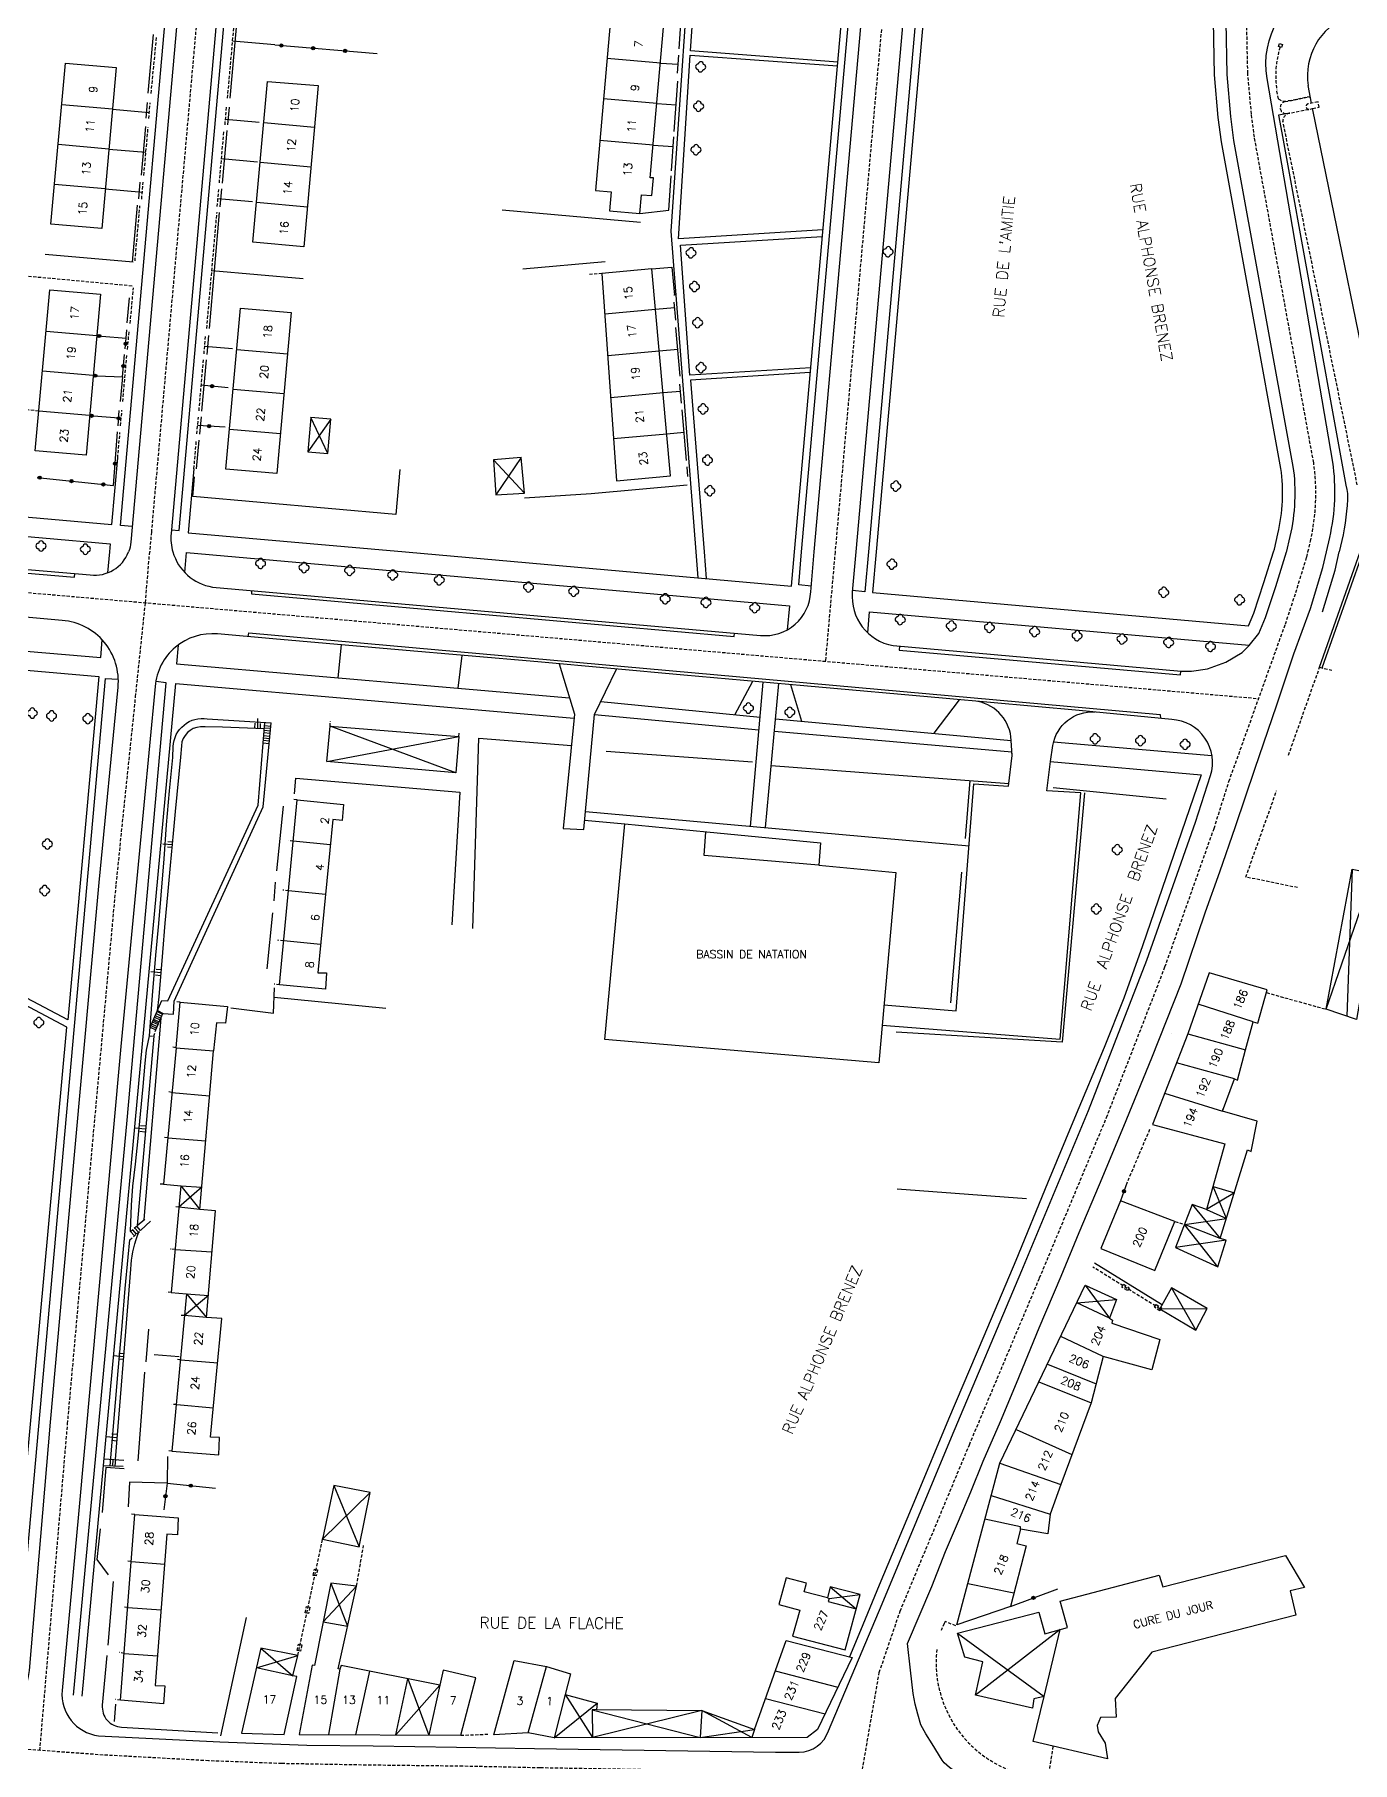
# Model space of a CAD drawing. Header units: millimetres. Extents: x 112998 to 114000, y 125000 to 126000.
# Drawn here: x 113638.1 to 113843.9, y 125310.9 to 125580.8 of the extents above; entities that cross this region are included whole.
import ezdxf
from ezdxf.enums import TextEntityAlignment as Align

# ---------------------------------------------------------------- set-up
doc = ezdxf.new("R2010")
doc.units = ezdxf.units.MM
doc.linetypes.add('DASHED', pattern=[0.75, 0.5, -0.25])
doc.layers.get('0').update_dxf_attribs({"linetype": 'CONTINUOUS'})
for name, color, linetype in [('W0001', 6, 'DASHED'), ('W0008', 7, 'CONTINUOUS'), ('W0100', 7, 'CONTINUOUS'), ('W0112', 1, 'DASHED'), ('W0211', 2, 'CONTINUOUS'), ('W0300', 7, 'CONTINUOUS'), ('W0310', 3, 'CONTINUOUS'), ('W0322', 7, 'CONTINUOUS'), ('W0989', 7, 'CONTINUOUS'), ('W0991', 7, 'CONTINUOUS')]:
    doc.layers.add(name, color=color, linetype=linetype)
doc.styles.get("Standard").update_dxf_attribs({"font": 'romans.shx', "width": 0.85})

# ---------------------------------------------------------------- blocks, each defined once
blk = doc.blocks.new('TP10')
at = {"layer": 'W0300', "color": 0}
for centre, start, end in [((-0.4, 0), 90, 270), ((0, 0.4), 0, 180), ((0.4, 0), 270, 90), ((0, -0.4), 180, 360)]:
    blk.add_arc(centre, 0.4, start, end, dxfattribs=at)
blk = doc.blocks.new('OH01')
at = {"layer": 'W0322', "color": 0}
for radius in [0.25, 0.15]:
    blk.add_circle((0, 0), radius, dxfattribs=at)
blk = doc.blocks.new('OH02')
at = {"layer": 'W0112', "color": 0}
for p, q in [((-0.5, 0.25), (0.5, 0.25)), ((-0.5, -0.25), (-0.5, 0.25)), ((0.5, 0.25), (0.5, -0.25)), ((0.5, -0.25), (-0.5, -0.25))]:
    blk.add_line(p, q, dxfattribs=at)
blk = doc.blocks.new('TP15')
at = {"color": 0}
for p, q in [((-0.29, 0.5), (-0.29, 0)), ((0, 1), (0, 0)), ((0.29, 0.5), (0.29, 0))]:
    blk.add_line(p, q, dxfattribs=at)

msp = doc.modelspace()

# ---------------------------------------------------------------- linework, layer by layer
at = {"layer": 'W0001'}
for points in [[(113836.93, 125500), (113837.31, 125501.68, 0.09169), (113837.82, 125513.94), (113828.56, 125564.78), (113828.1, 125568.38), (113827.53, 125574.73), (113827.36, 125582.78), (113827.57, 125587.6), (113828.76, 125605.18), (113829.95, 125618.92), (113841.32, 125750)], [(113969.56, 125254.48), (113945.61, 125262.13), (113936.68, 125265.15), (113925.54, 125268.7), (113915.36, 125271.99), (113901.83, 125276.31), (113888.96, 125280.04), (113870.66, 125285.11), (113858.03, 125288.08), (113844.04, 125291.38), (113823.18, 125296.36), (113799.6, 125302.07), (113786.16, 125305.24), (113771.96, 125308.61, 0.06838), (113767.22, 125309.06), (113731.07, 125309.85), (113717.02, 125310.09), (113704.93, 125310.35), (113690.65, 125310.51), (113676.64, 125310.76), (113665.24, 125311.2), (113648.76, 125312.1), (113627.03, 125313.67)]]:
    msp.add_lwpolyline(points, format="xyb", dxfattribs=at)
for points in [[(113666.77, 125621.24), (113665.87, 125611.12), (113656.31, 125503.13)], [(113772.98, 125611.84), (113772.09, 125601.76), (113763.08, 125500)], [(113656.31, 125503.13), (113656.05, 125500)], [(113563.03, 125500), (113617.67, 125495.31), (113817.15, 125478.14), (113829.23, 125477.1)], [(113638.9, 125312.81), (113643.23, 125363.84), (113646.96, 125405.61), (113650.82, 125448.1), (113653.85, 125477.37), (113655.38, 125492.07), (113656.05, 125500)], [(113763.08, 125500), (113762.55, 125494.01)], [(113767.22, 125309.06), (113769.98, 125324.99), (113773.24, 125334.57), (113784.05, 125360.55), (113795.02, 125386.62), (113805.47, 125411.66), (113814.6, 125435.18), (113822.26, 125456.82), (113824.59, 125464.15), (113833.4, 125488.73), (113835.02, 125493.65), (113836.74, 125499.19), (113836.93, 125500)], [(113762.55, 125494.01), (113761.57, 125482.92)]]:
    msp.add_lwpolyline(points, dxfattribs=at)
at = {"layer": 'W0008'}
for points in [[(113840.32, 125502.23, 0.093236), (113840.8, 125514.04), (113830.54, 125573.95, -0.369046), (113839.35, 125588.72), (113997.45, 125653.27), (114000, 125654.04)], [(113759.83, 125500), (113768.75, 125600.83, 0.39758), (113761.82, 125609.61), (113676.52, 125617.16, 0.412944), (113668.95, 125610.85), (113659.39, 125502.86, 0.093387), (113659.67, 125500, -0.299392)], [(113663.03, 125613.69), (113653.11, 125501.55, -0.070205), (113652.75, 125500)], [(113833.59, 125499.92), (113834.16, 125502.41, 0.09169), (113834.64, 125513.36), (113825.36, 125564.28), (113824.88, 125568.03), (113824.3, 125574.55), (113824.13, 125582.81), (113824.37, 125588.59), (113824.66, 125596.28, 0.384373), (113817.85, 125604.42), (113782.31, 125607.57, 0.423591), (113775.31, 125601.52), (113766.33, 125500, 0.386599)], [(113831.69, 125500.43), (113832.24, 125502.85, 0.091334), (113832.7, 125513.05), (113823.41, 125564.03), (113822.92, 125567.85), (113822.33, 125574.51), (113822.16, 125582.89), (113822.41, 125588.67), (113822.7, 125596.35), (113822.58, 125597.02, 0.036491), (113821.63, 125601.02), (113778.77, 125604.75), (113769.5, 125500)], [(113834.09, 125568.54), (113832.33, 125568.22), (113832.83, 125565.44), (113842.12, 125514.45), (113842.85, 125510.45), (113842.85, 125510.45), (113842.98, 125509.77), (113843.1, 125509.11, -0.054432), (113842.23, 125501.79), (113841.82, 125500)], [(113604.91, 125500), (113617.98, 125498.88), (113646.77, 125496.41, 0.343311), (113652.75, 125500)], [(113659.67, 125500, 0.28821), (113665.84, 125494.52), (113751.45, 125486.95, 0.426914), (113759.28, 125493.79), (113759.83, 125500, 0.39758)], [(113766.33, 125500), (113765.77, 125493.73, 0.386599), (113772.13, 125485.36), (113817.13, 125481.37), (113818.76, 125481.38), (113821.23, 125481.75), (113824.1, 125482.79), (113826.66, 125484.28), (113827.74, 125485.38), (113829.27, 125487.24), (113830.32, 125489.75), (113831.93, 125494.62), (113833.6, 125500)], [(113783.39, 125309, -0.169214), (113779.78, 125311.3), (113778.25, 125313.83), (113777.24, 125315.43), (113776.48, 125316.83), (113775.99, 125318.49), (113775.57, 125320.04), (113775.28, 125321.71), (113775.05, 125323.53), (113774.87, 125325.33), (113774.38, 125329.53), (113778.17, 125338.43), (113780.35, 125343.89), (113782.36, 125348.62), (113784.26, 125353.21), (113786.23, 125357.97), (113788.89, 125364.21), (113791.4, 125370.19), (113794.95, 125378.81), (113798.4, 125386.9), (113801.19, 125393.72), (113804.37, 125401.19), (113808.18, 125410.32), (113812.54, 125421), (113817.13, 125432.56), (113820.95, 125443.77), (113823.19, 125450.05), (113825.61, 125457.13), (113828.67, 125466.23), (113832.01, 125475.96), (113834.74, 125484.08), (113837.33, 125491.19), (113839.24, 125497.57), (113839.8, 125500)], [(113637.26, 125325.32), (113640.56, 125364.07), (113644.29, 125405.85), (113648.15, 125448.35), (113651.11, 125478.88, 0.418722), (113642.4, 125489.3), (113614.72, 125491.81), (113587.37, 125494.19), (113565.34, 125496.15, 0.39661), (113554.31, 125487.48), (113552.67, 125467.36), (113549.8, 125434.04), (113546.84, 125404.42), (113544.56, 125379.78), (113541.68, 125348.25), (113540.28, 125332.56, 0.423306), (113549.14, 125322.3), (113561.33, 125321.38), (113577.84, 125320.06), (113602.55, 125318.19), (113627.12, 125316.55, 0.410707), (113637.26, 125325.32, -0.21748)], [(113656.9, 125479), (113654.25, 125451.19), (113651.53, 125422.77), (113647.92, 125382.5), (113644.87, 125349.14), (113642.37, 125322.19, 0.404201), (113648.05, 125315.1), (113667.02, 125314.17), (113680.59, 125313.65), (113690.96, 125313.53), (113703.94, 125313.31), (113716.12, 125313.12), (113753.78, 125312.57), (113757.46, 125312.56, 0.326186), (113762.05, 125315.9), (113770.45, 125335.73), (113781.26, 125361.72), (113792.23, 125387.78), (113802.67, 125412.78), (113811.76, 125436.23), (113819.39, 125457.78), (113821.71, 125465.06, 0.490968), (113815.65, 125473.83), (113801.22, 125475.24), (113780.43, 125477.1), (113758.19, 125479.1), (113739.44, 125480.76), (113716.64, 125482.82), (113694.88, 125484.69), (113675.27, 125486.41), (113666.63, 125487.19, 0.416946), (113656.9, 125479, 1.664248)], [(113639.92, 125324.91, 0.003968), (113639.94, 125325.11)]]:
    msp.add_lwpolyline(points, format="xyb", dxfattribs=at)
for points in [[(113653.32, 125503.95), (113651.48, 125504.12), (113661.44, 125616.55)], [(113659.44, 125503.45), (113660.63, 125503.34), (113670.47, 125614.6)], [(113756.73, 125500), (113766.11, 125605.88), (113766.27, 125605.87), (113766.27, 125605.87), (113766.27, 125605.87), (113704.3, 125611.36)], [(113757.86, 125500), (113767.22, 125605.82), (113767.6, 125605.79)], [(113776.55, 125604.96), (113777.59, 125604.87), (113777.27, 125601.35), (113768.3, 125500)], [(113500, 125517.42), (113618.3, 125507.12), (113650.14, 125504.3), (113651.05, 125514.67)], [(113500, 125514.23), (113618.11, 125504.05), (113649.87, 125501.24), (113649.76, 125500)], [(113662.96, 125512.99), (113662.07, 125503), (113695.98, 125500)], [(113831.55, 125500), (113831.69, 125500.43)], [(113839.8, 125500), (113840.32, 125502.23)], [(113598.26, 125500), (113617.93, 125498.31), (113644.31, 125496.05), (113644.36, 125496.62)], [(113649.76, 125500), (113649.47, 125496.74)], [(113661.54, 125496.78), (113661.82, 125499.92)], [(113661.82, 125499.92), (113755.95, 125491.59), (113755.62, 125487.84)], [(113695.98, 125500), (113756.26, 125494.66), (113756.73, 125500)], [(113759.36, 125494.67), (113757.4, 125494.84), (113757.86, 125500)], [(113768.3, 125500), (113767.75, 125493.78), (113765.79, 125493.96)], [(113769.5, 125500), (113768.94, 125493.66), (113827.65, 125488.46), (113828.48, 125490.44), (113830.06, 125495.22), (113831.55, 125500)], [(113839.21, 125490.62), (113841.16, 125497.13), (113841.82, 125500)], [(113671.97, 125493.98), (113671.93, 125493.44), (113747.32, 125486.77), (113747.36, 125487.31)], [(113768.19, 125487.36), (113768.48, 125490.66), (113827.77, 125485.42)], [(113773.15, 125485.27), (113773.09, 125484.67), (113817.04, 125480.78), (113817.09, 125481.38)], [(113815.61, 125424.83), (113815.62, 125424.83)], [(113815.63, 125424.83), (113815.61, 125424.83)], [(113815.62, 125424.85), (113815.63, 125424.83)], [(113815.62, 125424.83), (113815.62, 125424.83)]]:
    msp.add_lwpolyline(points, dxfattribs=at)
at = {"layer": 'W0100'}
for points in [[(113725.68, 125556.46), (113728.1, 125556.25), (113727.84, 125553.27), (113732.61, 125552.85), (113732.87, 125555.79), (113734.47, 125555.65), (113734.71, 125558.41), (113734.23, 125558.45), (113737.93, 125600.77), (113738.54, 125600.72), (113738.77, 125603.39), (113737.08, 125603.54), (113737.34, 125606.44), (113732.9, 125606.82), (113732.66, 125604.02), (113728.36, 125604.39), (113727.65, 125596.35), (113729.16, 125596.22)], [(113648.57, 125550.51), (113640.62, 125551.2), (113642.92, 125576.31), (113650.81, 125575.67)], [(113680.12, 125547.67), (113672.17, 125548.37), (113674.46, 125573.48), (113682.36, 125572.83)], [(113728.97, 125511.1), (113737.39, 125511.86), (113734.48, 125544.2), (113726.68, 125543.5)], [(113646.12, 125515.11), (113638.18, 125515.81), (113640.47, 125540.92), (113648.37, 125540.27)], [(113675.9, 125512.24), (113667.95, 125512.94), (113670.25, 125538.05), (113678.14, 125537.4)], [(113680.76, 125515.64), (113683.89, 125515.37), (113684.36, 125520.73), (113681.19, 125521)], [(113710.12, 125508.92), (113714.58, 125509.17), (113714.08, 125514.76), (113709.74, 125514.4)], [(113684.22, 125472.78), (113704.32, 125471.18), (113703.88, 125465.52), (113683.7, 125467.28)], [(113679.08, 125461.29), (113686.32, 125460.55), (113686.11, 125458.06), (113684.63, 125458.22), (113682.3, 125434.26), (113683.67, 125434.24), (113683.48, 125431.69), (113676.33, 125432.4)], [(113730.26, 125457.53), (113743.05, 125456.26), (113760.83, 125454.56), (113760.52, 125451.07), (113772.57, 125449.92), (113769.92, 125420.22), (113727.14, 125423.85)], [(113807.66, 125398.64), (113804.56, 125391.23), (113813.02, 125387.77), (113816.16, 125395.42)], [(113782.08, 125332.42), (113788.81, 125357.67), (113802.15, 125385.48), (113807.01, 125383.26), (113805.92, 125380.31), (113806.4, 125380.01), (113806.3, 125379.54), (113813.82, 125376.97), (113812.52, 125372.26), (113804.94, 125374.36), (113803.05, 125367.1), (113798.33, 125354.37), (113796.68, 125349.7), (113796.31, 125346.64), (113792.06, 125347.35), (113791.49, 125345.13), (113792.91, 125344.77), (113790.45, 125335.31)], [(113815.63, 125385.05), (113813.79, 125381.8), (113819.43, 125378.47), (113821.17, 125381.86)], [(113683.04, 125345.79), (113688.77, 125344.64), (113690.46, 125353.11), (113684.79, 125354.18)], [(113651.51, 125320.69), (113653.71, 125349.64), (113660.48, 125349.13), (113660.41, 125346.47), (113658.75, 125346.58), (113656.91, 125322.94), (113658.43, 125322.92), (113658.21, 125320.09)], [(113785, 125321.43), (113786.17, 125326.67), (113783.33, 125327.38), (113782.2, 125331.13), (113794.9, 125334.4), (113795.85, 125331.05), (113799.4, 125332.03), (113798.25, 125336.13), (113813.68, 125340.18), (113814.27, 125338.39), (113833.43, 125343.27), (113836.37, 125338.28), (113834.17, 125337.72), (113835.03, 125333.94), (113812.56, 125328.17), (113806.82, 125320.91), (113806.98, 125318.01), (113804.51, 125317.95), (113804, 125316.72), (113804.19, 125315.71), (113805.27, 125313.94), (113805.62, 125311.52), (113794.04, 125314.21), (113795.71, 125321.23), (113794.12, 125320.85), (113793.91, 125319.41)], [(113679.39, 125315.32), (113704.63, 125315.18), (113707, 125324.14), (113701.87, 125325.33), (113701.36, 125323.03), (113685.94, 125326.1), (113685.73, 125325.52), (113685.46, 125325.57), (113688.36, 125338.49), (113684.33, 125338.96), (113681.81, 125326.1), (113681.44, 125326.13)], [(113755.43, 125339.77), (113754.28, 125335.6), (113757.56, 125334.74), (113756.45, 125330.66), (113764.65, 125328.52), (113766.98, 125337.16), (113762.29, 125338.36), (113761.88, 125336.63), (113758.26, 125337.59), (113758.61, 125338.96)], [(113670.37, 125315.51), (113677.05, 125315.3), (113679.03, 125324.34), (113678.42, 125324.45), (113679.19, 125327.65), (113673.43, 125328.81)], [(113709.81, 125315.27), (113712.95, 125326.85), (113718.02, 125325.94), (113721.77, 125324.79), (113720.91, 125321.54), (113725.91, 125320.22), (113725.8, 125319.23), (113742.27, 125319.03), (113750.5, 125316.07), (113755.42, 125329.96), (113765.77, 125327.31), (113760.31, 125316.08), (113758.72, 125314.84), (113719.19, 125314.8), (113715.17, 125315.56)]]:
    msp.add_lwpolyline(points, close=True, dxfattribs=at)
for points in [[(113735.8, 125576.35), (113727.48, 125577.08)], [(113735.25, 125570.05), (113726.93, 125570.78)], [(113837.49, 125570.09), (113836.95, 125572.85)], [(113650.23, 125569.14), (113642.33, 125569.85)], [(113837.69, 125569.07), (113837.66, 125569.24)], [(113848.96, 125513.98), (113837.69, 125569.07)], [(113681.78, 125566.31), (113673.87, 125567.01)], [(113649.68, 125562.93), (113641.76, 125563.64)], [(113734.68, 125563.54), (113726.36, 125564.26)], [(113681.23, 125560.1), (113673.31, 125560.8)], [(113649.12, 125556.69), (113641.19, 125557.4)], [(113680.67, 125553.86), (113672.74, 125554.57)], [(113727.13, 125537.18), (113735.05, 125537.9)], [(113647.78, 125533.75), (113639.88, 125534.45)], [(113677.56, 125530.88), (113669.66, 125531.58)], [(113727.59, 125530.7), (113735.63, 125531.42)], [(113647.23, 125527.54), (113639.31, 125528.24)], [(113677.01, 125524.67), (113669.09, 125525.37)], [(113728.05, 125524.14), (113736.22, 125524.88)], [(113646.67, 125521.3), (113638.74, 125522.01)], [(113676.45, 125518.43), (113668.52, 125519.14)], [(113684.36, 125520.73), (113680.76, 125515.64)], [(113683.89, 125515.37), (113681.19, 125521)], [(113728.5, 125517.71), (113736.8, 125518.45)], [(113714.58, 125509.17), (113709.74, 125514.4)], [(113714.08, 125514.76), (113710.12, 125508.92)], [(113857.95, 125500), (113856.52, 125491.83), (113865.9, 125491.51), (113865.11, 125487.4), (113867.46, 125487.12), (113864.78, 125472.4), (113879.33, 125469.8), (113874.71, 125444.81), (113860.5, 125447.37), (113857.87, 125432.89), (113855.06, 125433.38), (113854.33, 125429.26), (113845.41, 125432.09), (113844.5, 125426.96), (113839.77, 125428.58)], [(113839.77, 125428.58), (113843.81, 125450.45), (113845.39, 125450.16), (113850.02, 125475.16), (113848.57, 125475.32), (113853.08, 125500)], [(113671.43, 125486.76), (113671.45, 125486.76), (113671.52, 125487.34), (113813.87, 125474.59), (113813.9, 125474)], [(113648.4, 125483.51), (113648.62, 125486.27)], [(113660.49, 125485.46), (113660.26, 125482.5), (113721.61, 125477.23)], [(113685.49, 125480.33), (113685.98, 125485.47)], [(113704.22, 125478.72), (113704.85, 125483.83)], [(113719.98, 125482.52), (113722.4, 125474.66), (113720.64, 125456.82), (113723.83, 125456.65), (113725.5, 125474.62), (113728.96, 125481.71)], [(113634.85, 125319.69), (113649.15, 125480.23), (113651.15, 125480.13)], [(113644.15, 125321.46), (113652.53, 125411.27), (113658.62, 125479.58), (113656.99, 125479.77)], [(113645.51, 125321.3), (113660.11, 125479.45), (113722.28, 125474.06)], [(113747.4, 125474.58), (113750.25, 125479.8)], [(113749.85, 125457.14), (113751.84, 125479.66)], [(113752.19, 125456.94), (113754.31, 125479.44)], [(113756.11, 125479.28), (113757.86, 125473.58)], [(113726.5, 125476.66), (113751.36, 125474.19)], [(113778.53, 125471.68), (113782.49, 125476.91)], [(113656.1, 125425.78), (113657.95, 125429.93), (113658.88, 125429.9), (113672.97, 125460.47), (113674.01, 125473.37)], [(113657.01, 125425.34), (113658.09, 125427.93), (113659.77, 125427.82), (113659.88, 125429.85), (113673.78, 125460.2), (113675.02, 125473.3)], [(113725.5, 125474.62), (113751.18, 125472.19)], [(113753.79, 125473.95), (113790.6, 125470.57)], [(113673.76, 125470.58), (113674.76, 125470.48)], [(113673.79, 125470.95), (113674.8, 125470.85)], [(113673.83, 125471.32), (113674.83, 125471.23)], [(113673.87, 125471.79), (113674.87, 125471.69)], [(113673.9, 125472.14), (113674.91, 125472.04)], [(113673.94, 125472.55), (113674.94, 125472.45)], [(113673.97, 125472.9), (113674.98, 125472.81)], [(113683.7, 125467.28), (113704.32, 125471.18)], [(113703.88, 125465.52), (113684.22, 125472.78)], [(113790.71, 125468.2), (113790.69, 125468.71), (113753.61, 125471.95)], [(113673.72, 125470.2), (113674.73, 125470.1)], [(113797.21, 125470.32), (113821.94, 125468.21)], [(113796.69, 125467.25), (113820.26, 125465.19), (113811.11, 125438.49), (113808.17, 125430.29), (113805.08, 125422.61), (113800.46, 125411.57), (113796.24, 125401.41), (113791.3, 125389.36), (113786.29, 125377.53), (113780.81, 125364.53), (113775.64, 125352.15), (113769.94, 125338.64), (113767.05, 125331.55), (113765.35, 125327.42)], [(113723.96, 125458.11), (113730.26, 125457.53)], [(113724.09, 125459.44), (113784.04, 125454.1)], [(113684.24, 125454.25), (113678.47, 125454.84)], [(113760.52, 125451.07), (113742.63, 125452.57), (113742.88, 125456.27)], [(113839.77, 125428.58), (113847.1, 125449.84)], [(113843.81, 125450.45), (113843, 125427.47)], [(113683.49, 125446.5), (113677.73, 125447.09)], [(113633.28, 125318.29), (113643.1, 125425.77), (113620.83, 125437.61), (113621.09, 125439.68)], [(113682.73, 125438.67), (113676.98, 125439.25)], [(113827.17, 125422.22), (113828.39, 125426.61), (113829.08, 125426.42), (113830.56, 125431.61), (113821.51, 125434.25), (113818.15, 125424.74)], [(113656.8, 125427.34), (113657.67, 125426.92)], [(113656.92, 125427.62), (113657.78, 125427.2)], [(113657.05, 125427.91), (113657.91, 125427.49)], [(113657.19, 125428.22), (113658.04, 125427.81)], [(113657.25, 125428.36), (113658.16, 125427.92)], [(113660.16, 125422.54), (113660.8, 125429.67), (113668.19, 125429), (113667.89, 125426.39), (113666.47, 125426.47), (113666.01, 125422.09)], [(113828.39, 125426.61), (113819.78, 125429.35)], [(113656.1, 125425.78), (113657.01, 125425.34)], [(113656.22, 125426.05), (113657.12, 125425.61)], [(113656.33, 125426.29), (113657.22, 125425.86)], [(113656.46, 125426.6), (113657.35, 125426.17)], [(113656.57, 125426.84), (113657.45, 125426.41)], [(113656.66, 125427.04), (113657.54, 125426.61)], [(113818.15, 125424.74), (113812.64, 125410.57), (113823.97, 125407.55), (113821.1, 125397.31), (113818.82, 125398.09), (113816.26, 125391.35), (113822.84, 125388.37), (113824.15, 125392.51), (113823.24, 125392.78), (113827.5, 125406.6), (113828.08, 125406.38), (113828.97, 125411.11), (113823.57, 125412.66), (113825.48, 125417.71), (113825.93, 125417.51), (113827.17, 125422.22)], [(113818.15, 125424.74), (113827.17, 125422.22)], [(113660.16, 125422.54), (113658.21, 125401.25), (113660.93, 125401), (113659.42, 125384.35), (113661.8, 125384.12), (113659.53, 125359.58), (113666.83, 125358.96), (113666.94, 125361.68), (113665.57, 125361.76), (113667.31, 125380.28), (113664.92, 125380.45), (113666.3, 125397.11), (113663.89, 125397.28), (113666.01, 125422.09)], [(113660.16, 125422.54), (113666.01, 125422.09)], [(113825.48, 125417.71), (113816.39, 125420.21)], [(113659.52, 125415.57), (113665.41, 125415.07)], [(113814.55, 125415.48), (113823.57, 125412.66), (113823.7, 125413)], [(113658.87, 125408.47), (113664.81, 125408)], [(113664.19, 125400.81), (113660.62, 125397.65)], [(113660.93, 125401), (113663.89, 125397.28)], [(113660.93, 125401), (113664.19, 125400.81)], [(113824.2, 125395.88), (113822.1, 125400.87)], [(113822.1, 125400.87), (113825.44, 125399.92)], [(113663.89, 125397.28), (113660.62, 125397.65)], [(113818.82, 125398.09), (113823.24, 125392.78)], [(113825.44, 125399.92), (113821.1, 125397.31)], [(113654.09, 125394.78), (113655.31, 125395.77)], [(113654.66, 125394.09), (113656.16, 125395.46)], [(113817.63, 125394.95), (113824.2, 125395.88)], [(113822.84, 125388.37), (113817.63, 125394.95)], [(113823.24, 125392.78), (113817.63, 125394.95)], [(113821.1, 125397.31), (113824.2, 125395.88)], [(113649.87, 125357.27), (113651.13, 125372.1), (113651.75, 125379.11), (113652.2, 125384.97), (113652.7, 125389.88), (113652.95, 125392.55)], [(113653.07, 125393.86), (113653.67, 125393.2)], [(113653.34, 125394.1), (113653.94, 125393.44)], [(113653.7, 125394.43), (113654.3, 125393.77)], [(113653.98, 125394.68), (113654.58, 125394.02)], [(113824.15, 125392.51), (113816.26, 125391.35)], [(113660.03, 125391.05), (113665.77, 125390.69)], [(113661.8, 125384.12), (113664.92, 125380.45)], [(113661.8, 125384.12), (113665.21, 125383.87)], [(113802.15, 125385.48), (113805.92, 125380.31)], [(113815.63, 125385.05), (113819.43, 125378.47)], [(113665.21, 125383.87), (113661.48, 125380.72)], [(113800.82, 125382.72), (113807.01, 125383.26)], [(113805.92, 125380.31), (113800.82, 125382.72)], [(113813.79, 125381.8), (113821.17, 125381.86)], [(113664.92, 125380.45), (113661.48, 125380.72)], [(113804.94, 125374.36), (113798.31, 125377.48)], [(113660.89, 125373.84), (113666.7, 125373.34)], [(113796.24, 125373.16), (113803.83, 125370.09)], [(113794.9, 125370.37), (113803.05, 125367.1)], [(113660.28, 125366.82), (113665.95, 125366.33)], [(113791.34, 125362.95), (113800.05, 125359.02)], [(113648.84, 125357.31), (113651.89, 125357.19)], [(113648.93, 125358.36), (113652.02, 125358.15)], [(113650.3, 125358.27), (113650.24, 125357.25)], [(113650.69, 125358.24), (113650.62, 125357.24)], [(113788.81, 125357.67), (113798.33, 125354.37)], [(113683.04, 125345.79), (113690.46, 125353.11)], [(113684.79, 125354.18), (113688.77, 125344.64)], [(113787.47, 125352.63), (113796.68, 125349.7)], [(113792.06, 125347.35), (113792.02, 125347.76), (113786.48, 125348.91)], [(113653.15, 125342.31), (113658.39, 125341.92)], [(113683.14, 125332.92), (113688.36, 125338.49)], [(113684.33, 125338.96), (113686.95, 125332.21)], [(113762.29, 125338.36), (113766.38, 125334.93)], [(113790.99, 125337.4), (113783.79, 125338.84)], [(113761.88, 125336.63), (113762.17, 125336.57), (113762.02, 125336.07), (113766.38, 125334.93)], [(113762.17, 125336.57), (113766.98, 125337.16)], [(113652.61, 125335.15), (113657.83, 125334.75)], [(113683.14, 125332.92), (113686.95, 125332.21)], [(113782.2, 125331.13), (113795.71, 125321.23)], [(113798.23, 125331.71), (113785, 125321.43)], [(113795.71, 125321.23), (113798.23, 125331.71)], [(113652.06, 125327.95), (113657.27, 125327.61)], [(113672.73, 125325.74), (113679.19, 125327.65)], [(113673.43, 125328.81), (113678.42, 125324.45)], [(113678.42, 125324.45), (113672.73, 125325.74)], [(113685.73, 125325.52), (113683.98, 125315.3)], [(113688.26, 125315.27), (113690.43, 125325.21)], [(113715.17, 125315.56), (113718.02, 125325.94)], [(113753.75, 125325.25), (113763.53, 125322.69)], [(113694.48, 125315.24), (113696.36, 125324.02)], [(113694.48, 125315.24), (113701.36, 125323.03)], [(113696.36, 125324.02), (113699.66, 125315.21)], [(113701.36, 125323.03), (113699.66, 125315.21)], [(113720.91, 125321.54), (113719.19, 125314.8)], [(113719.19, 125314.8), (113725.91, 125320.22)], [(113720.91, 125321.54), (113725.2, 125314.81)], [(113752.22, 125320.93), (113761.51, 125318.55)], [(113725.8, 125319.23), (113725.13, 125319.15), (113725.2, 125314.81)], [(113725.13, 125319.15), (113741.99, 125314.82)], [(113742.27, 125319.03), (113725.2, 125314.81)], [(113742.27, 125319.03), (113741.99, 125314.82)], [(113750.06, 125314.83), (113742.27, 125319.03)], [(113741.99, 125314.82), (113750.5, 125316.07)], [(113750.5, 125316.07), (113750.06, 125314.83)]]:
    msp.add_lwpolyline(points, dxfattribs=at)
for points in [[(113770.72, 125429.27), (113781.97, 125428.35), (113784.76, 125463.79), (113790.15, 125463.44), (113790.71, 125468.2), (113790.6, 125470.57, 0.343083), (113785.38, 125476.66, -8.454692)], [(113653.07, 125393.86), (113653.22, 125397.97), (113653.43, 125400.95), (113653.85, 125404.36), (113654.26, 125408.38), (113654.63, 125412.19), (113655.02, 125416.53), (113655.34, 125420.14), (113655.55, 125422.16), (113656, 125424.42), (113656.47, 125430.72), (113656.99, 125437.04), (113657.46, 125441.96), (113657.83, 125446.41), (113658.3, 125452.05), (113658.68, 125457.36), (113659.15, 125462.68), (113659.66, 125467.89), (113659.73, 125469.6, -0.449543), (113665.04, 125473.95), (113675.02, 125473.3)], [(113770.44, 125426.08), (113798.21, 125423.91), (113801.48, 125462.35), (113796.13, 125462.69), (113796.7, 125467.28), (113797.1, 125469.79, -0.388074), (113803.69, 125475, 0.537641)]]:
    msp.add_lwpolyline(points, format="xyb", dxfattribs=at)
msp.add_arc((113846.87, 125574.36), 10.03, 112.0954, 188.6852, dxfattribs=at)
at = {"layer": 'W0112'}
for points in [[(113668.21, 125570.87), (113669.81, 125588.91)], [(113656.28, 125571.62), (113657.13, 125580.54)], [(113832.33, 125578.94), (113832.5, 125579.41)], [(113832.8, 125578.77), (113832.33, 125578.94)], [(113832.5, 125579.41), (113832.97, 125579.23)], [(113832.97, 125579.23), (113832.8, 125578.77)], [(113832.32, 125570.75), (113832.06, 125572.1)], [(113833.37, 125570.33), (113837.29, 125571.1)], [(113655.91, 125567.67), (113656.13, 125570.13)], [(113667.81, 125566.71), (113668.05, 125569.47)], [(113833.61, 125568.45), (113837.66, 125569.24)], [(113655.14, 125558.8), (113655.81, 125566.35)], [(113666.93, 125557.63), (113667.65, 125565.82)], [(113844.63, 125510.47), (113833.01, 125567.25)], [(113654.8, 125555.11), (113655.04, 125557.76)], [(113666.6, 125553.94), (113666.83, 125556.63)], [(113653.76, 125545.46), (113654.52, 125554.03)], [(113664.96, 125534.91), (113666.56, 125553.07)], [(113726.68, 125543.5), (113724.73, 125543.32)], [(113653.29, 125541.53), (113635.96, 125543.13)], [(113653, 125535.68), (113653.51, 125541.26)], [(113652.58, 125531.63), (113652.85, 125534.64)], [(113664.53, 125530.92), (113664.78, 125533.77)], [(113651.84, 125523.48), (113652.49, 125530.89)], [(113663.75, 125522.05), (113664.45, 125530.01)], [(113638.74, 125522.01), (113633.88, 125522.44)], [(113651.47, 125519.7), (113651.72, 125522.15)], [(113663.42, 125518.42), (113663.65, 125521.06)], [(113651.05, 125514.67), (113651.41, 125518.64)], [(113662.96, 125512.99), (113663.35, 125517.47)], [(113833.88, 125468.25), (113838.75, 125481.98), (113840.65, 125481.55)], [(113684.22, 125472.78), (113684.28, 125473.57)], [(113704.32, 125471.18), (113704.38, 125471.86)], [(113835.31, 125447.57), (113827.22, 125449.22), (113832.03, 125462.7)], [(113679.08, 125461.29), (113678.38, 125461.37)], [(113678.47, 125454.84), (113677.7, 125454.91)], [(113677.73, 125447.09), (113676.86, 125447.18)], [(113676.98, 125439.25), (113676.05, 125439.35)], [(113676.33, 125432.4), (113675.5, 125432.49)], [(113830.44, 125431.17), (113839.77, 125428.58)], [(113660.8, 125429.67), (113660.8, 125429.67), (113660.13, 125429.74)], [(113656, 125424.42), (113656.68, 125424.37), (113657.01, 125425.34)], [(113660.16, 125422.54), (113659.46, 125422.67)], [(113659.52, 125415.57), (113658.83, 125415.7)], [(113658.87, 125408.47), (113658.13, 125408.58)], [(113812.2, 125409.81), (113808.71, 125401.59)], [(113658.21, 125401.25), (113657.53, 125401.27)], [(113660.62, 125397.65), (113659.92, 125397.71)], [(113816.16, 125395.42), (113817.63, 125394.95)], [(113652.95, 125392.55), (113654.66, 125394.09)], [(113653.07, 125393.86), (113654.09, 125394.78)], [(113660.03, 125391.05), (113659.27, 125391.1)], [(113813.79, 125381.8), (113803.34, 125388.31)], [(113659.42, 125384.35), (113658.66, 125384.41)], [(113661.48, 125380.72), (113660.82, 125380.77)], [(113660.89, 125373.84), (113660.2, 125373.89)], [(113660.28, 125366.82), (113659.49, 125366.88)], [(113659.53, 125359.58), (113658.84, 125359.63)], [(113653.71, 125349.64), (113653.04, 125349.71)], [(113679.19, 125327.65), (113683.04, 125345.79), (113683.25, 125346.45)], [(113688.36, 125338.49), (113689.45, 125344.84)], [(113653.15, 125342.31), (113652.45, 125342.41)], [(113652.61, 125335.15), (113651.89, 125335.2)], [(113781.92, 125332.27), (113780.26, 125332.97), (113780.11, 125332.63), (113779.65, 125331.53)], [(113652.06, 125327.95), (113651.28, 125328.11)], [(113651.51, 125320.69), (113650.7, 125320.75)], [(113704.63, 125315.18), (113709.06, 125315.36)], [(113796.39, 125308.5), (113797.15, 125313.48)]]:
    msp.add_lwpolyline(points, dxfattribs=at)
for points in [[(113837.29, 125571.1), (113833.76, 125570.41, -0.214301), (113832.32, 125570.75, 0.44862)], [(113837.66, 125569.24), (113838.67, 125569.44), (113838.5, 125570.29), (113836.97, 125569.99, 1.023435), (113837.16, 125569.15, -1.490173)], [(113832.63, 125569.16), (113832.6, 125569.28, -0.347209)]]:
    msp.add_lwpolyline(points, format="xyb", dxfattribs=at)
for centre, radius, start, end in [((113846.87, 125574.36), 14.98, 162.5838, 188.6852), ((113833.55, 125569.4), 0.949, 100.5558, 273.7285), ((113834.28, 125567.28), 1.27, 98.6007, 181.5276), ((113796.92, 125326.56), 18.07, 173.5463, 268.3151)]:
    msp.add_arc(centre, radius, start, end, dxfattribs=at)
at = {"layer": 'W0211'}
for points in [[(113673.93, 125472.36), (113667.4, 125472.65), (113664.69, 125472.7), (113663.99, 125472.67, 0.384668), (113661, 125469.74), (113660.85, 125467.93), (113660.03, 125459.48), (113659.69, 125456.01), (113659.25, 125451), (113658.84, 125446.43), (113658.43, 125442.02), (113658.03, 125437.43), (113657.46, 125430.5), (113657.24, 125428.34)], [(113650.69, 125358.24), (113652.82, 125384.71), (113653.1, 125388), (113653.16, 125388.7, -0.074342), (113654.39, 125393.85, -0.481609)]]:
    msp.add_lwpolyline(points, format="xyb", dxfattribs=at)
msp.add_lwpolyline([(113656.68, 125424.37), (113654.09, 125394.78)], dxfattribs=at)
at = {"layer": 'W0310'}
for points in [[(113668.64, 125570.86), (113670.24, 125588.96)], [(113738.72, 125578.56), (113739.26, 125586.4)], [(113655.83, 125571.66), (113656.64, 125580.83)], [(113675.59, 125579.18), (113669, 125579.76)], [(113735.8, 125576.35), (113738.56, 125576.16)], [(113738.47, 125574.78), (113738.66, 125577.59)], [(113737.97, 125565.66), (113738.51, 125573.51)], [(113650.23, 125569.14), (113655.99, 125568.63)], [(113655.5, 125567.72), (113655.72, 125570.18)], [(113668.25, 125566.68), (113668.5, 125569.45)], [(113735.25, 125570.05), (113738.26, 125569.84)], [(113654.75, 125558.85), (113655.42, 125566.43)], [(113667.43, 125557.6), (113668.16, 125565.81)], [(113673.15, 125567.05), (113667.88, 125567.52)], [(113649.68, 125562.93), (113655.46, 125562.42)], [(113734.68, 125563.54), (113737.82, 125563.32)], [(113737.56, 125559.54), (113737.92, 125564.82)], [(113672.89, 125560.89), (113667.26, 125561.39)], [(113654.33, 125555.14), (113654.57, 125557.77)], [(113737.1, 125553.38), (113737.47, 125558.75)], [(113649.12, 125556.69), (113654.9, 125556.18)], [(113654.11, 125554.14), (113653.32, 125545.25)], [(113672.09, 125554.67), (113666.7, 125555.15)], [(113667.05, 125553.91), (113667.3, 125556.69)], [(113665.37, 125534.91), (113666.97, 125552.99)], [(113711.08, 125553.41), (113732.67, 125551.52)], [(113732.61, 125552.85), (113737.1, 125553.38)], [(113653.49, 125545.23), (113639.71, 125546.45)], [(113680, 125542.65), (113665.75, 125543.91)], [(113714.34, 125544.2), (113727.18, 125545.35)], [(113734.48, 125544.2), (113737.59, 125544.48), (113737.98, 125540.12), (113737.92, 125540.12)], [(113652.54, 125535.77), (113652.89, 125539.71)], [(113735.05, 125537.9), (113738.03, 125538.16)], [(113738.21, 125536.22), (113737.95, 125539.01)], [(113648.58, 125533.69), (113652.37, 125533.37), (113652.49, 125534.68)], [(113665.05, 125530.85), (113665.31, 125533.78)], [(113738.9, 125527.43), (113738.21, 125535.06)], [(113664.21, 125521.98), (113664.92, 125530)], [(113669, 125531.71), (113664.63, 125532.1)], [(113735.63, 125531.42), (113738.52, 125531.68)], [(113647.86, 125527.52), (113651.8, 125527.33), (113651.46, 125523.51)], [(113736.22, 125524.88), (113738.95, 125525.13)], [(113739.12, 125523.24), (113738.85, 125526.2)], [(113739.9, 125514.3), (113739.19, 125522.18)], [(113647.29, 125521.24), (113651.22, 125520.93)], [(113663.88, 125518.37), (113664.12, 125521.08)], [(113663.35, 125512.98), (113663.75, 125517.46)], [(113736.8, 125518.45), (113739.5, 125518.7)], [(113695.1, 125512.88), (113694.48, 125505.85), (113662.78, 125508.66), (113663.05, 125511.73)], [(113740.1, 125511.79), (113739.96, 125513.29)], [(113739.96, 125510.42), (113724.98, 125509.07), (113714.59, 125508.39)], [(113706.49, 125441.2), (113707.43, 125470.92), (113721.91, 125469.75)], [(113727.32, 125468.9), (113750.16, 125467.22)], [(113753.11, 125466.67), (113790.2, 125463.81)], [(113678.67, 125462.22), (113678.87, 125464.67), (113704.46, 125462.46), (113703.21, 125441.75)], [(113802.05, 125462.38), (113798.54, 125423.45), (113772.61, 125425)], [(113784.12, 125464.28), (113783.4, 125455.23)], [(113797.12, 125463.21), (113814.81, 125461.43)], [(113675.92, 125450.2), (113676.93, 125460.28)], [(113782.83, 125449.97), (113781.1, 125429.58)], [(113675.49, 125445.52), (113675.71, 125448.41)], [(113674.39, 125434.88), (113675.27, 125443.65)], [(113668.71, 125428.78), (113675.36, 125427.96), (113675.55, 125431.92)], [(113675.48, 125430.44), (113692.93, 125428.72)], [(113657.78, 125427.2), (113655.14, 125395.72)], [(113772.78, 125400.51), (113792.99, 125399.02)], [(113814.03, 125382.44), (113803.61, 125388.91)], [(113655.86, 125378.61), (113655.47, 125373.5)], [(113656.74, 125374.64), (113660.63, 125374.35)], [(113655.26, 125371.9), (113654.2, 125358.05)], [(113658.84, 125358.7), (113658.76, 125354.54), (113652.89, 125354.74), (113652.67, 125350.84)], [(113652.05, 125356.8), (113649.18, 125357.01), (113648.64, 125349.96)], [(113648.31, 125347.45), (113647.78, 125342.64), (113649.57, 125340.24)], [(113650.37, 125339.19), (113649.51, 125329.27)], [(113667.18, 125315.12), (113671.17, 125333.58)], [(113650.54, 125317.31), (113650.74, 125320.03)]]:
    msp.add_lwpolyline(points, dxfattribs=at)
msp.add_lwpolyline([(113649.35, 125327.62), (113648.65, 125319.88, 0.430223), (113651.66, 125316.46), (113666.69, 125315.57)], format="xyb", dxfattribs=at)
at = {"layer": 'W0322'}
for points in [[(113675.59, 125579.18), (113691.55, 125577.83)], [(113647.78, 125533.75), (113648.58, 125533.69)], [(113652.24, 125531.7), (113652.37, 125533.37)], [(113651.8, 125527.33), (113652.12, 125530.84)], [(113647.23, 125527.54), (113647.86, 125527.52)], [(113668.32, 125525.65), (113664.1, 125526.06)], [(113651.14, 125519.71), (113651.3, 125522.07)], [(113646.67, 125521.3), (113647.29, 125521.24)], [(113667.81, 125519.48), (113663.54, 125519.77)], [(113638.47, 125511.64), (113650.38, 125510.37), (113651.03, 125518.77)], [(113808.71, 125401.59), (113807.66, 125398.64)], [(113658.76, 125354.54), (113658.24, 125350.39)], [(113658.76, 125354.54), (113666.34, 125353.77)], [(113790.45, 125335.31), (113797.86, 125338.07)]]:
    msp.add_lwpolyline(points, dxfattribs=at)
at = {"layer": 'W0989'}
for points in [[(113742.4, 125605.6), (113741.23, 125605.66), (113737.41, 125550.09), (113741.31, 125500)], [(113763.5, 125576.47), (113740.52, 125578.27), (113742.33, 125604.61)], [(113761.18, 125550.29), (113738.65, 125548.92), (113740.47, 125577.59), (113763.45, 125575.93)], [(113759.28, 125528.73), (113740.42, 125527.59), (113738.92, 125547.91), (113761.09, 125549.27)], [(113759.21, 125528.01), (113740.52, 125526.85), (113742.62, 125500)], [(113741.31, 125500), (113741.63, 125495.96)], [(113742.62, 125500), (113742.94, 125495.84)], [(113838.75, 125481.98), (113845.1, 125500)], [(113839.14, 125481.89), (113845.53, 125500)], [(113555.76, 125491.39), (113648.4, 125483.51)], [(113554.57, 125488.7), (113648.13, 125480.57), (113643.26, 125426.94), (113622.25, 125438.02), (113625.84, 125477.55), (113624.53, 125477.67), (113623.49, 125466.29)]]:
    msp.add_lwpolyline(points, dxfattribs=at)

# ---------------------------------------------------------------- block references
at = {"layer": 'W0112'}
for p, rotation in [((113808.43, 125385.14), 148.0966264851953), ((113813.52, 125381.97), 148.0966264851953), ((113681.93, 125340.6), 78.02681661789208), ((113680.69, 125334.73), 78.02681661789208), ((113679.44, 125328.86), 78.02681661789208)]:
    msp.add_blockref('OH02', p, dxfattribs=dict(at, rotation=rotation))
at = {"layer": 'W0211'}
for p, xscale, yscale, zscale, rotation in [((113672.86, 125472.49), 1.474556302895164, 1.474556302895164, 1.474556302895164, 358.2983123468462), ((113659.59, 125454.31), 1.475058459208354, 1.475058459208354, 1.475058459208354, 86.34786051806982), ((113657.78, 125434.32), 1.552299515654525, 1.552299515654525, 1.552299515654525, 85.34874533446549), ((113655.35, 125409.9), 1.579185298930013, 1.579185298930011, 1.579185298930011, 85.21769055959898), ((113651.99, 125374.36), 1.57276815781389, 1.57276815781389, 1.57276815781389, 85.39868903398742), ((113650.97, 125361.69), 1.722236357845141, 1.722236357845141, 1.722236357845141, 85.39868903400706)]:
    msp.add_blockref('TP15', p, dxfattribs=dict(at, xscale=xscale, yscale=yscale, zscale=zscale, rotation=rotation))
at = {"layer": 'W0300'}
for p, rotation in [((113742.09, 125575.76), 177.0981141364048), ((113741.76, 125569.61), 177.0981141364048), ((113741.35, 125562.82), 177.0981141364048), ((113740.58, 125546.71), 177.0981141364048), ((113771.36, 125546.89), 174.9416299163449), ((113741.13, 125541.45), 177.0981141364048), ((113741.61, 125535.81), 177.0981141364048), ((113742.15, 125528.79), 177.0981141364048), ((113742.47, 125522.33), 177.0981141364048), ((113743.15, 125514.34), 177.0981141364048), ((113772.56, 125510.29), 174.9416299163449), ((113743.51, 125509.55), 177.0981141364048), ((113673.36, 125498.2), 177.0981141364048), ((113680.16, 125497.56), 177.0981141364048), ((113687.27, 125497.12), 177.0981141364048), ((113771.95, 125498.08), 174.9416299163449), ((113694, 125496.4), 177.0981141364048), ((113701.27, 125495.64), 177.0981141364048), ((113715.2, 125494.52), 177.0981141364048), ((113722.27, 125493.85), 177.0981141364048), ((113736.55, 125492.68), 177.0981141364048), ((113742.91, 125492.11), 177.0981141364048), ((113750.54, 125491.29), 177.0981141364048), ((113814.4, 125493.7), 174.9416299163449), ((113826.25, 125492.51), 174.9416299163449), ((113773.26, 125489.43), 174.9416299163449), ((113781.23, 125488.43), 174.9416299163449), ((113787.19, 125488.21), 174.9416299163449), ((113794.24, 125487.56), 174.9416299163449), ((113800.88, 125486.91), 174.9416299163449), ((113807.89, 125486.4), 174.9416299163449), ((113815.17, 125485.87), 174.9416299163449), ((113821.71, 125485.23), 174.9416299163449)]:
    msp.add_blockref('TP10', p, dxfattribs=dict(at, rotation=rotation))
for p in [(113639.08, 125500.93), (113646.01, 125500.42), (113749.55, 125475.61), (113637.71, 125474.83), (113640.72, 125474.39), (113646.39, 125473.96), (113756.01, 125474.96), (113803.69, 125470.81), (113810.77, 125470.53), (113817.74, 125469.95), (113640.07, 125454.38), (113807.14, 125453.49), (113639.64, 125447.11), (113803.87, 125444.22), (113638.74, 125426.5)]:
    msp.add_blockref('TP10', p, dxfattribs=at)
at = {"layer": 'W0322'}
for p, rotation in [((113676.6, 125579.09), 355.1598729710369), ((113681.58, 125578.67), 355.1598729710369), ((113686.56, 125578.25), 355.1598729710369), ((113648.17, 125533.72), 356.1236012354934), ((113652.3, 125532.51), 85.42133267252427), ((113647.54, 125527.53), 358.2854708747708), ((113651.95, 125529.04), 84.84010175990468), ((113665.79, 125525.89), 174.4795519627447), ((113646.98, 125521.27), 354.7562716285448), ((113651.22, 125520.86), 86.2224711009101), ((113665.34, 125519.65), 176.0376227480825), ((113650.64, 125513.78), 85.55069523210425), ((113638.87, 125511.59), 353.9274746574372), ((113643.84, 125511.06), 353.9274746574372), ((113648.81, 125510.54), 353.9274746574372), ((113808.2, 125400.15), 250.3220392818672), ((113662.45, 125354.17), 354.1614415642121), ((113658.51, 125352.52), 262.7896435237247), ((113794.06, 125336.65), 20.36071337351711)]:
    msp.add_blockref('OH01', p, dxfattribs=dict(at, rotation=rotation))

# ---------------------------------------------------------------- texts
at = {"layer": 'W0989'}
for s, rotation, p in [('RUE ALPHONSE BRENEZ', 280.2001, (113812.46, 125543.68)), ("RUE DE L'AMITIE", 84.8374, (113789.44, 125546.1)), ('RUE  ALPHONSE  BRENEZ', 70.1139, (113807.44, 125442.88)), ('RUE ALPHONSE BRENEZ', 67.0467, (113761.08, 125375.4)), ('RUE DE LA FLACHE', 359.7812, (113718.82, 125332.72))]:
    msp.add_text(s, height=1.75, rotation=rotation, dxfattribs=at).set_placement(p, align=Align.MIDDLE)
at = {"layer": 'W0991'}
for s, rotation, p in [('7', 85.0006, (113733, 125578.73)), ('9', 85.0006, (113647.81, 125571.66)), ('10', 85.0006, (113679.25, 125568.62)), ('9', 85.0006, (113732.41, 125571.91)), ('11', 85.0006, (113647.26, 125565.41)), ('11', 85.0006, (113731.84, 125565.43)), ('12', 85.0006, (113678.7, 125562.37)), ('13', 85.0006, (113646.68, 125558.75)), ('13', 85.0006, (113731.24, 125558.61)), ('14', 85.0006, (113678.12, 125555.72)), ('15', 85.0006, (113646.13, 125552.51)), ('16', 85.0006, (113677.58, 125549.47)), ('15', 95.1478, (113731.52, 125539.41)), ('17', 85.0006, (113644.87, 125536.17)), ('18', 85.0006, (113675.01, 125533.25)), ('17', 95.1478, (113732.06, 125533.45)), ('19', 85.0006, (113644.32, 125529.93)), ('20', 85.0006, (113674.46, 125527)), ('19', 95.1478, (113732.65, 125526.82)), ('21', 85.0006, (113643.74, 125523.27)), ('22', 85.0006, (113673.88, 125520.34)), ('21', 95.1478, (113733.25, 125520.21)), ('23', 85.0006, (113643.2, 125517.02)), ('24', 85.0006, (113673.34, 125514.1)), ('23', 95.1478, (113733.85, 125513.58)), ('2', 84.5509, (113683.96, 125457.45)), ('4', 84.5509, (113683.2, 125450.15)), ('6', 84.5509, (113682.48, 125442.3)), ('8', 84.5509, (113681.6, 125434.95))]:
    msp.add_text(s, height=1.25, rotation=rotation, dxfattribs=at).set_placement(p)
msp.add_text('BASSIN DE NATATION', height=1.25, dxfattribs=at).set_placement((113750.04, 125437.17), align=Align.MIDDLE)
for s, rotation, p in [('186', 67.0467, (113826.4, 125430.12)), ('10', 85.661, (113663.08, 125425.47)), ('188', 67.0467, (113824.37, 125425.33)), ('190', 67.0467, (113822.51, 125420.94)), ('12', 85.661, (113662.57, 125418.86)), ('192', 67.0467, (113820.57, 125416.34)), ('14', 85.661, (113662.04, 125411.81)), ('194', 67.0467, (113818.58, 125411.65)), ('16', 85.661, (113661.51, 125404.87)), ('18', 85.661, (113662.96, 125393.99)), ('200', 67.0467, (113810.68, 125393)), ('20', 85.661, (113662.46, 125387.51)), ('204', 67.0467, (113804.18, 125377.64)), ('22', 85.661, (113663.67, 125377.13)), ('206', 337.0467, (113801.21, 125373.57)), ('24', 85.661, (113663.15, 125370.21)), ('208', 337.0467, (113799.91, 125370.15)), ('210', 67.0467, (113798.45, 125364.12)), ('26', 85.661, (113662.61, 125363.14)), ('212', 67.0467, (113795.9, 125358.1)), ('214', 67.0467, (113793.91, 125353.4)), ('216', 337.0467, (113792.09, 125349.57)), ('28', 85.661, (113655.96, 125345.9)), ('218', 67.0467, (113789.01, 125341.84)), ('30', 85.661, (113655.39, 125338.45)), ('CURE DU JOUR', 14.4095, (113815.86, 125334.01)), ('227', 67.0467, (113760.89, 125333.12)), ('32', 85.661, (113654.86, 125331.48)), ('229', 67.0467, (113758.13, 125326.6)), ('34', 85.661, (113654.33, 125324.42)), ('231', 67.0467, (113756.28, 125322.24)), ('17', 359.6667, (113674.75, 125320.78)), ('15', 359.6667, (113682.7, 125320.74)), ('13', 359.6667, (113687.16, 125320.71)), ('11', 359.6667, (113692.53, 125320.68)), ('7', 359.6667, (113703.45, 125320.62)), ('3', 359.6667, (113713.87, 125320.55)), ('1', 359.6667, (113718.51, 125320.53)), ('233', 67.0467, (113754.32, 125317.62))]:
    msp.add_text(s, height=1.25, rotation=rotation, dxfattribs=at).set_placement(p, align=Align.MIDDLE)

doc.saveas('drawing.dxf')
